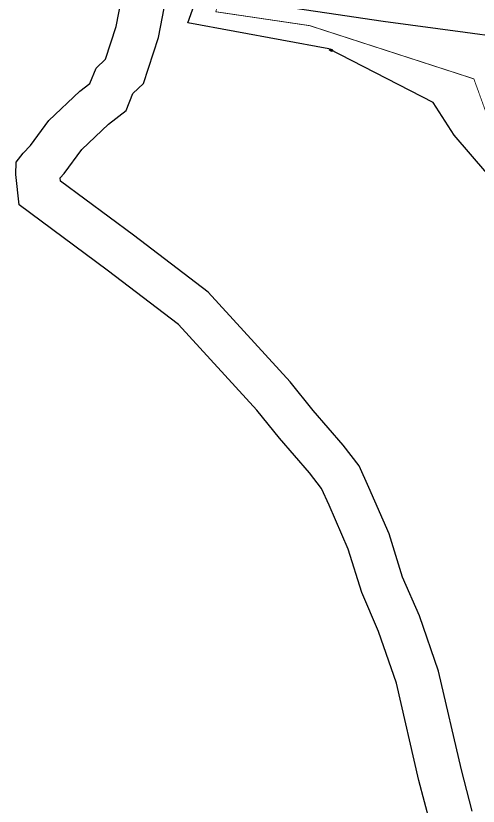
# Model space of a CAD drawing. Header units: metres. Extents: x 316291 to 322492, y 1878982 to 1885522.
# Drawn here: x 316291 to 317740, y 1881204 to 1883682 of the extents above; entities that cross this region are included whole.
import ezdxf

# ---------------------------------------------------------------- set-up
doc = ezdxf.new("R2010")
doc.units = ezdxf.units.M
doc.linetypes.add('DASHDOT', pattern=[1, 0.5, -0.25, 0, -0.25])
for name, color, linetype in [('NATIONAL HIGHWAY', 20, 'Continuous'), ('POLY_WATER', 4, 'Continuous'), ('SYM_STONE', 1, 'Continuous'), ('V_BOUND_STREAM_LINE', 7, 'DASHDOT')]:
    doc.layers.add(name, color=color, linetype=linetype)

# ---------------------------------------------------------------- blocks, each defined once
blk = doc.blocks.new('STONESQUAREFILLED')
blk.add_hatch(color=256).paths.add_polyline_path([(0.7, -0.48), (0.7, 0.48), (-0.7, 0.48), (-0.7, -0.48)])
blk.add_lwpolyline([(-0.7, 0.48), (0.7, 0.48), (0.7, -0.48), (-0.7, -0.48)], close=True)

msp = doc.modelspace()

# ---------------------------------------------------------------- linework, layer by layer
at = {"layer": 'NATIONAL HIGHWAY'}
for p, q in [((316604.9, 1883648.2), (316639.7, 1883827.4)), ((316737.6, 1883614.1), (316776, 1883811.9)), ((316572, 1883546), (316604.9, 1883648.2)), ((316691.1, 1883469.7), (316737.6, 1883614.1)), ((316542.1, 1883518.4), (316572, 1883546)), ((316522.9, 1883470), (316542.1, 1883518.4)), ((316491.7, 1883445.9), (316522.9, 1883470)), ((316657.7, 1883439), (316691.1, 1883469.7)), ((316394.1, 1883353.4), (316491.7, 1883445.9)), ((316636.2, 1883384.8), (316657.7, 1883439)), ((316580.8, 1883341.9), (316636.2, 1883384.8)), ((316337, 1883275.5), (316394.1, 1883353.4)), ((316497.1, 1883262.6), (316580.8, 1883341.9)), ((316313.9, 1883251.4), (316337, 1883275.5)), ((316292.2, 1883223.2), (316313.9, 1883251.4)), ((316442, 1883187.5), (316497.1, 1883262.6)), ((316290.6, 1883184.1), (316292.2, 1883223.2)), ((316300.9, 1883089.7), (316290.6, 1883184.1)), ((316429.2, 1883174.1), (316442, 1883187.5)), ((316430.3, 1883163.9), (316429.2, 1883174.1)), ((316659.1, 1882994.1), (316430.3, 1883163.9)), ((316576.9, 1882884.8), (316300.9, 1883089.7)), ((316892.9, 1882815.9), (316659.1, 1882994.1)), ((316800.3, 1882714.6), (316576.9, 1882884.8)), ((317150.1, 1882534.2), (316892.9, 1882815.9)), ((317046.3, 1882445.1), (316800.3, 1882714.6)), ((317222.2, 1882444.9), (317150.1, 1882534.2)), ((317117.2, 1882357.2), (317046.3, 1882445.1)), ((317316.9, 1882335.5), (317222.2, 1882444.9)), ((317210.9, 1882249), (317117.2, 1882357.2)), ((317366.3, 1882271.2), (317316.9, 1882335.5)), ((317397.2, 1882203.2), (317366.3, 1882271.2)), ((317248.3, 1882200.3), (317210.9, 1882249)), ((317460.5, 1882057.6), (317397.2, 1882203.2)), ((317272.3, 1882147.6), (317248.3, 1882200.3)), ((317332.1, 1882010), (317272.3, 1882147.6)), ((317502.9, 1881921.3), (317460.5, 1882057.6)), ((317374.5, 1881873.7), (317332.1, 1882010)), ((317555.3, 1881800.4), (317502.9, 1881921.3)), ((317427.7, 1881750.9), (317374.5, 1881873.7)), ((317374.5, 1881873.7), (317374.5, 1881873.7)), ((317614.9, 1881626.8), (317555.3, 1881800.4)), ((317483.3, 1881589), (317427.7, 1881750.9)), ((317686.8, 1881317.2), (317614.9, 1881626.8)), ((317554, 1881284.3), (317483.3, 1881589)), ((317721, 1881187.8), (317686.8, 1881317.2)), ((317589.6, 1881150), (317554, 1881284.3))]:
    msp.add_line(p, q, dxfattribs=at)
at = {"layer": 'POLY_WATER'}
for points in [[(317787.7, 1883167.4), (317767.1, 1883188.4), (317664.8, 1883307.8), (317598.1, 1883410.7), (317271.1, 1883578.2), (316829.5, 1883660.2), (316870.3, 1883774.9)], [(317024.1, 1883726.8), (317265.8, 1883691.1), (317441.7, 1883665.8), (317699.1, 1883631), (317806.5, 1883615.9)]]:
    msp.add_lwpolyline(points, dxfattribs=at)
at = {"layer": 'V_BOUND_STREAM_LINE', "ltscale": 10, "const_width": 2.56}
msp.add_lwpolyline([(317986, 1883232), (317801.4, 1883276.4), (317726, 1883484.5), (317211.7, 1883651.3), (316917.5, 1883694.9), (317077.3, 1884425.1), (317309.7, 1884781.3), (317799.8, 1885057), (318478.4, 1884895.7), (319103.5, 1884572.7), (319407.8, 1884397.3), (319250.8, 1884105.5)], dxfattribs=at)

# ---------------------------------------------------------------- block references
at = {"layer": 'SYM_STONE', "xscale": 5.111887151239095, "yscale": 5.111887151239095, "zscale": 5.111887151239095, "rotation": 332.8905579033222}
msp.add_blockref('STONESQUAREFILLED', (317278.3, 1883574.5), dxfattribs=at)

doc.saveas('drawing.dxf')
